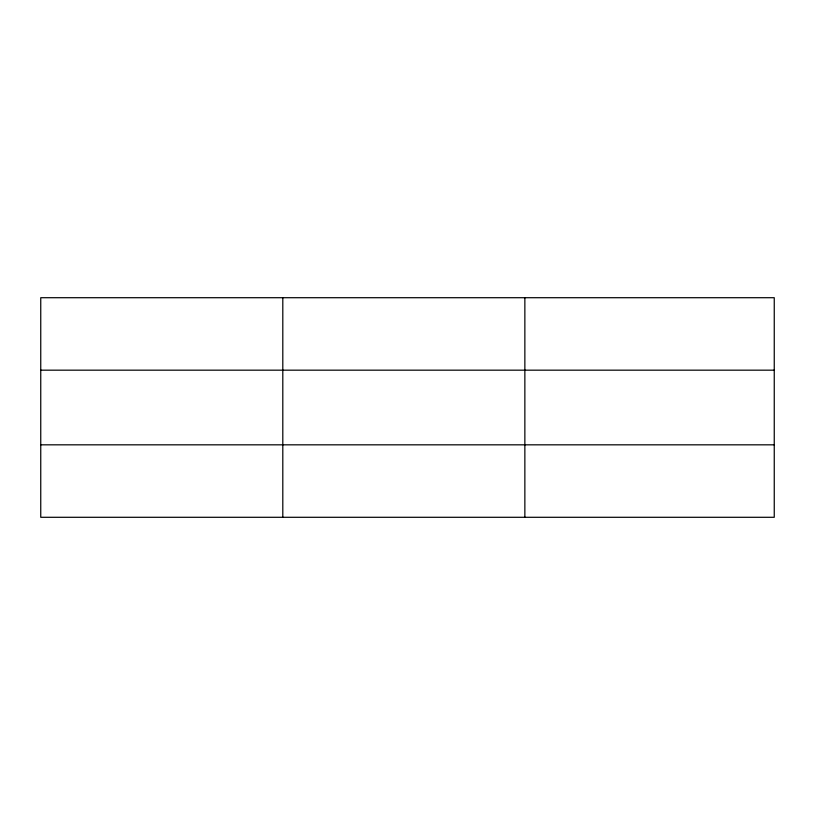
<?xml version="1.0" encoding="UTF-8"?>
<svg xmlns="http://www.w3.org/2000/svg" width="815" height="815" viewBox="0 0 815 815"><rect width="100%" height="100%" fill="white"/><g stroke="black" fill="none" stroke-linecap="round" stroke-linejoin="round"><path stroke-width="1.22" d="M282.805 517.291L282.805 297.709M524.86 517.291L524.86 297.709M774.25 370.173L774.25 297.709L40.75 297.709L40.75 517.291L774.25 517.291L774.25 370.173L40.75 370.173M40.75 444.827L774.25 444.827"/></g></svg>
